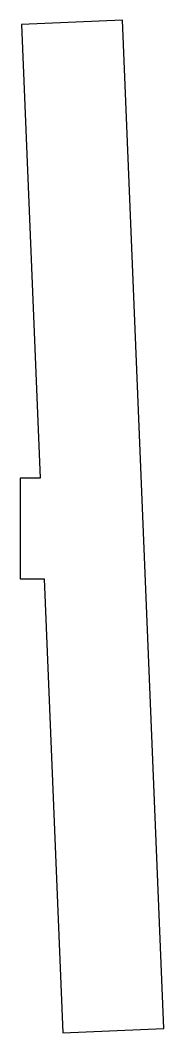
# Model space of a CAD drawing. Header units: metres. Extents: x 33 to 35.8, y -10 to 10.1.
import ezdxf

# ---------------------------------------------------------------- set-up
doc = ezdxf.new("R2010")
doc.units = ezdxf.units.M

msp = doc.modelspace()

# ---------------------------------------------------------------- linework, layer by layer
at = {"layer": 'PARAMETRIX'}
for p, q in [((34.9967, 10.0817), (32.9983, 10)), ((35.8148, -9.9183), (34.9967, 10.0817)), ((32.9983, 10), (33.3665, 1)), ((33.3665, 1), (32.9742, 1)), ((32.9742, 1), (32.9742, -1)), ((32.9742, -1), (33.4483, -1)), ((33.4483, -1), (33.8165, -10)), ((33.8165, -10), (35.8148, -9.9183))]:
    msp.add_line(p, q, dxfattribs=at)

doc.saveas('drawing.dxf')
